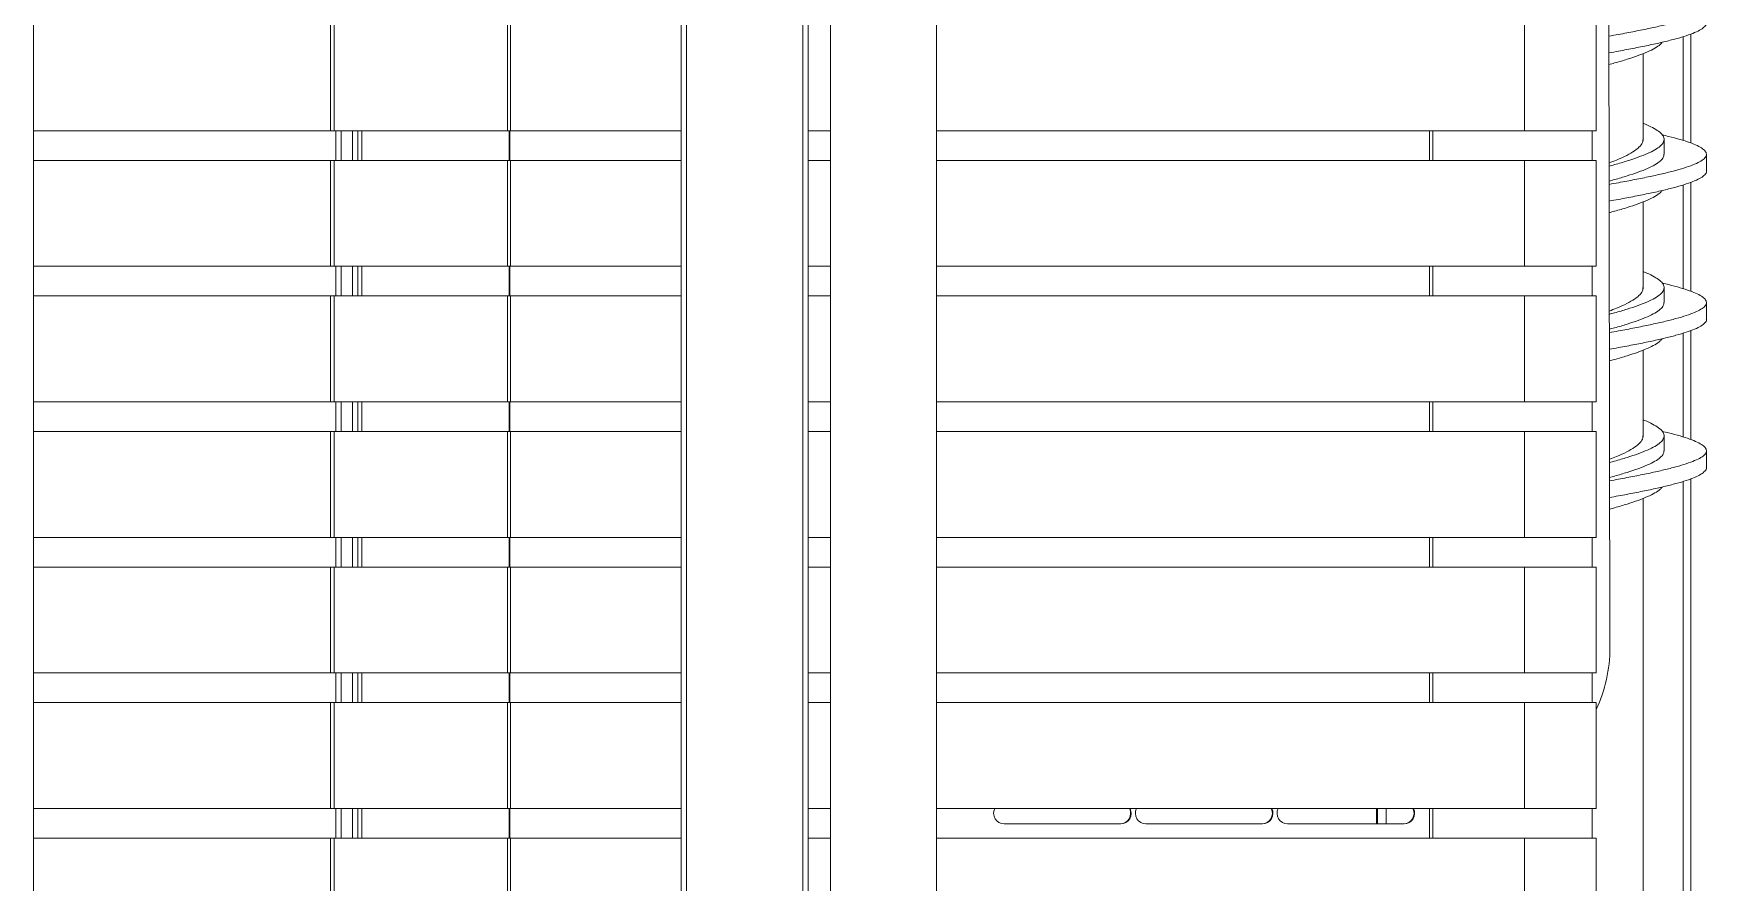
# Model space of a CAD drawing. Header units: millimetres. Extents: x 8553 to 58453, y 11523 to 43612.
# Drawn here: x 50193 to 50825, y 15439 to 15760 of the extents above; entities that cross this region are included whole.
import ezdxf

# ---------------------------------------------------------------- set-up
doc = ezdxf.new("R2010")
doc.units = ezdxf.units.MM

msp = doc.modelspace()

# ---------------------------------------------------------------- linework, layer by layer
at = {"linetype": 'Continuous', "lineweight": 15}
for p, q in [((50437.751, 14079.24), (50437.751, 16831.474)), ((50439.751, 16831.874), (50439.751, 14078.84)), ((50483.751, 14078.84), (50483.751, 16831.874)), ((50485.751, 16831.757), (50485.751, 14078.957)), ((50786.649, 16785.149), (50788.788, 15527.45)), ((50192.846, 14149.697), (50192.846, 16771.297)), ((50534.187, 14143.037), (50534.187, 16772.637)), ((50494.187, 16610.557), (50494.187, 14300.157)), ((50305.084, 15762.791), (50305.084, 15722.791)), ((50306.525, 15762.791), (50306.525, 15722.791)), ((50372.028, 15762.791), (50372.028, 15722.791)), ((50373.191, 15762.791), (50373.191, 15722.791)), ((50756.536, 15762.791), (50756.536, 15722.791)), ((50783.641, 15722.791), (50783.641, 15762.791)), ((50816.549, 15758.357), (50816.549, 15719.109)), ((50819.349, 15759.312), (50819.349, 15718.175)), ((50801.351, 15719.136), (50801.351, 15751.929)), ((50305.084, 15722.791), (50192.846, 15722.791)), ((50306.525, 15722.791), (50305.084, 15722.791)), ((50372.028, 15722.791), (50306.525, 15722.791)), ((50307.152, 15722.791), (50307.152, 15711.591)), ((50309.137, 15722.791), (50309.137, 15711.591)), ((50313.41, 15722.791), (50313.41, 15711.591)), ((50313.474, 15711.591), (50313.474, 15722.791)), ((50315.483, 15722.791), (50315.483, 15711.591)), ((50317.003, 15722.791), (50317.003, 15711.591)), ((50373.191, 15722.791), (50372.028, 15722.791)), ((50372.655, 15722.791), (50372.655, 15711.591)), ((50372.919, 15722.791), (50372.919, 15711.591)), ((50437.751, 15722.791), (50373.191, 15722.791)), ((50494.187, 15722.791), (50485.751, 15722.791)), ((50756.536, 15722.791), (50534.187, 15722.791)), ((50720.574, 15722.791), (50720.574, 15711.591)), ((50721.83, 15711.591), (50721.83, 15722.791)), ((50783.641, 15722.791), (50756.536, 15722.791)), ((50782.151, 15711.591), (50782.151, 15722.791)), ((50809.29, 15713.89), (50809.29, 15719.535)), ((50305.084, 15711.591), (50192.846, 15711.591)), ((50305.084, 15711.591), (50305.084, 15671.591)), ((50306.525, 15711.591), (50305.084, 15711.591)), ((50306.525, 15711.591), (50306.525, 15671.591)), ((50372.028, 15711.591), (50306.525, 15711.591)), ((50372.028, 15711.591), (50372.028, 15671.591)), ((50373.191, 15711.591), (50372.028, 15711.591)), ((50373.191, 15711.591), (50373.191, 15671.591)), ((50437.751, 15711.591), (50373.191, 15711.591)), ((50494.187, 15711.591), (50485.751, 15711.591)), ((50756.536, 15711.591), (50534.187, 15711.591)), ((50756.536, 15711.591), (50756.536, 15671.591)), ((50783.641, 15711.591), (50756.536, 15711.591)), ((50783.641, 15671.591), (50783.641, 15711.591)), ((50825.29, 15707.581), (50825.29, 15713.89)), ((50816.549, 15702.357), (50816.549, 15663.109)), ((50819.349, 15703.312), (50819.349, 15662.175)), ((50801.351, 15663.136), (50801.351, 15695.929)), ((50305.084, 15671.591), (50192.846, 15671.591)), ((50306.525, 15671.591), (50305.084, 15671.591)), ((50372.028, 15671.591), (50306.525, 15671.591)), ((50307.152, 15671.591), (50307.152, 15660.391)), ((50309.137, 15671.591), (50309.137, 15660.391)), ((50313.41, 15671.591), (50313.41, 15660.391)), ((50313.474, 15660.391), (50313.474, 15671.591)), ((50315.483, 15671.591), (50315.483, 15660.391)), ((50317.003, 15671.591), (50317.003, 15660.391)), ((50373.191, 15671.591), (50372.028, 15671.591)), ((50372.655, 15671.591), (50372.655, 15660.391)), ((50372.919, 15671.591), (50372.919, 15660.391)), ((50437.751, 15671.591), (50373.191, 15671.591)), ((50494.187, 15671.591), (50485.751, 15671.591)), ((50756.536, 15671.591), (50534.187, 15671.591)), ((50720.574, 15671.591), (50720.574, 15660.391)), ((50721.83, 15660.391), (50721.83, 15671.591)), ((50783.641, 15671.591), (50756.536, 15671.591)), ((50782.151, 15660.391), (50782.151, 15671.591)), ((50305.084, 15660.391), (50192.846, 15660.391)), ((50305.084, 15660.391), (50305.084, 15620.391)), ((50306.525, 15660.391), (50305.084, 15660.391)), ((50306.525, 15660.391), (50306.525, 15620.391)), ((50372.028, 15660.391), (50306.525, 15660.391)), ((50372.028, 15660.391), (50372.028, 15620.391)), ((50373.191, 15660.391), (50372.028, 15660.391)), ((50373.191, 15660.391), (50373.191, 15620.391)), ((50437.751, 15660.391), (50373.191, 15660.391)), ((50494.187, 15660.391), (50485.751, 15660.391)), ((50756.536, 15660.391), (50534.187, 15660.391)), ((50756.536, 15660.391), (50756.536, 15620.391)), ((50783.641, 15660.391), (50756.536, 15660.391)), ((50783.641, 15620.391), (50783.641, 15660.391)), ((50809.29, 15657.89), (50809.29, 15663.535)), ((50825.29, 15651.581), (50825.29, 15657.89)), ((50816.549, 15646.357), (50816.549, 15607.109)), ((50819.349, 15647.312), (50819.349, 15606.175)), ((50801.351, 15607.136), (50801.351, 15639.929)), ((50305.084, 15620.391), (50192.846, 15620.391)), ((50306.525, 15620.391), (50305.084, 15620.391)), ((50372.028, 15620.391), (50306.525, 15620.391)), ((50307.152, 15620.391), (50307.152, 15609.191)), ((50309.137, 15620.391), (50309.137, 15609.191)), ((50313.41, 15620.391), (50313.41, 15609.191)), ((50313.474, 15609.191), (50313.474, 15620.391)), ((50315.483, 15620.391), (50315.483, 15609.191)), ((50317.003, 15620.391), (50317.003, 15609.191)), ((50373.191, 15620.391), (50372.028, 15620.391)), ((50372.655, 15620.391), (50372.655, 15609.191)), ((50372.919, 15620.391), (50372.919, 15609.191)), ((50437.751, 15620.391), (50373.191, 15620.391)), ((50494.187, 15620.391), (50485.751, 15620.391)), ((50756.536, 15620.391), (50534.187, 15620.391)), ((50720.574, 15620.391), (50720.574, 15609.191)), ((50721.83, 15609.191), (50721.83, 15620.391)), ((50783.641, 15620.391), (50756.536, 15620.391)), ((50782.151, 15609.191), (50782.151, 15620.391)), ((50305.084, 15609.191), (50192.846, 15609.191)), ((50305.084, 15609.191), (50305.084, 15569.191)), ((50306.525, 15609.191), (50305.084, 15609.191)), ((50306.525, 15609.191), (50306.525, 15569.191)), ((50372.028, 15609.191), (50306.525, 15609.191)), ((50372.028, 15609.191), (50372.028, 15569.191)), ((50373.191, 15609.191), (50372.028, 15609.191)), ((50373.191, 15609.191), (50373.191, 15569.191)), ((50437.751, 15609.191), (50373.191, 15609.191)), ((50494.187, 15609.191), (50485.751, 15609.191)), ((50756.536, 15609.191), (50534.187, 15609.191)), ((50756.536, 15609.191), (50756.536, 15569.191)), ((50783.641, 15609.191), (50756.536, 15609.191)), ((50783.641, 15569.191), (50783.641, 15609.191)), ((50809.29, 15601.89), (50809.29, 15607.535)), ((50825.29, 15595.581), (50825.29, 15601.89)), ((50819.349, 15591.312), (50819.349, 15294.914)), ((50816.549, 15590.357), (50816.549, 15295.864)), ((50801.351, 15302.302), (50801.351, 15583.929)), ((50305.084, 15569.191), (50192.846, 15569.191)), ((50306.525, 15569.191), (50305.084, 15569.191)), ((50372.028, 15569.191), (50306.525, 15569.191)), ((50307.152, 15569.191), (50307.152, 15557.991)), ((50309.137, 15569.191), (50309.137, 15557.991)), ((50313.41, 15569.191), (50313.41, 15557.991)), ((50313.474, 15557.991), (50313.474, 15569.191)), ((50315.483, 15569.191), (50315.483, 15557.991)), ((50317.003, 15569.191), (50317.003, 15557.991)), ((50373.191, 15569.191), (50372.028, 15569.191)), ((50372.655, 15569.191), (50372.655, 15557.991)), ((50372.919, 15569.191), (50372.919, 15557.991)), ((50437.751, 15569.191), (50373.191, 15569.191)), ((50494.187, 15569.191), (50485.751, 15569.191)), ((50756.536, 15569.191), (50534.187, 15569.191)), ((50720.574, 15569.191), (50720.574, 15557.991)), ((50721.83, 15557.991), (50721.83, 15569.191)), ((50783.641, 15569.191), (50756.536, 15569.191)), ((50782.151, 15557.991), (50782.151, 15569.191)), ((50305.084, 15557.991), (50192.846, 15557.991)), ((50305.084, 15557.991), (50305.084, 15517.991)), ((50306.525, 15557.991), (50305.084, 15557.991)), ((50306.525, 15557.991), (50306.525, 15517.991)), ((50372.028, 15557.991), (50306.525, 15557.991)), ((50372.028, 15557.991), (50372.028, 15517.991)), ((50373.191, 15557.991), (50372.028, 15557.991)), ((50373.191, 15557.991), (50373.191, 15517.991)), ((50437.751, 15557.991), (50373.191, 15557.991)), ((50494.187, 15557.991), (50485.751, 15557.991)), ((50756.536, 15557.991), (50534.187, 15557.991)), ((50756.536, 15557.991), (50756.536, 15517.991)), ((50783.641, 15557.991), (50756.536, 15557.991)), ((50783.641, 15517.991), (50783.641, 15557.991)), ((50305.084, 15517.991), (50192.846, 15517.991)), ((50306.525, 15517.991), (50305.084, 15517.991)), ((50372.028, 15517.991), (50306.525, 15517.991)), ((50307.152, 15517.991), (50307.152, 15506.791)), ((50309.137, 15517.991), (50309.137, 15506.791)), ((50313.41, 15517.991), (50313.41, 15506.791)), ((50313.474, 15506.791), (50313.474, 15517.991)), ((50315.483, 15517.991), (50315.483, 15506.791)), ((50317.003, 15517.991), (50317.003, 15506.791)), ((50373.191, 15517.991), (50372.028, 15517.991)), ((50372.655, 15517.991), (50372.655, 15506.791)), ((50372.919, 15517.991), (50372.919, 15506.791)), ((50437.751, 15517.991), (50373.191, 15517.991)), ((50494.187, 15517.991), (50485.751, 15517.991)), ((50756.536, 15517.991), (50534.187, 15517.991)), ((50720.574, 15517.991), (50720.574, 15506.791)), ((50721.83, 15506.791), (50721.83, 15517.991)), ((50783.641, 15517.991), (50756.536, 15517.991)), ((50782.151, 15506.791), (50782.151, 15517.991)), ((50305.084, 15506.791), (50192.846, 15506.791)), ((50305.084, 15506.791), (50305.084, 15466.791)), ((50306.525, 15506.791), (50305.084, 15506.791)), ((50306.525, 15506.791), (50306.525, 15466.791)), ((50372.028, 15506.791), (50306.525, 15506.791)), ((50372.028, 15506.791), (50372.028, 15466.791)), ((50373.191, 15506.791), (50372.028, 15506.791)), ((50373.191, 15506.791), (50373.191, 15466.791)), ((50437.751, 15506.791), (50373.191, 15506.791)), ((50494.187, 15506.791), (50485.751, 15506.791)), ((50756.536, 15506.791), (50534.187, 15506.791)), ((50756.536, 15506.791), (50756.536, 15466.791)), ((50783.641, 15506.791), (50756.536, 15506.791)), ((50783.641, 15466.791), (50783.641, 15506.791)), ((50305.084, 15466.791), (50192.846, 15466.791)), ((50306.525, 15466.791), (50305.084, 15466.791)), ((50372.028, 15466.791), (50306.525, 15466.791)), ((50307.152, 15466.791), (50307.152, 15455.591)), ((50309.137, 15466.791), (50309.137, 15455.591)), ((50313.41, 15466.791), (50313.41, 15455.591)), ((50313.474, 15455.591), (50313.474, 15466.791)), ((50315.483, 15466.791), (50315.483, 15455.591)), ((50317.003, 15466.791), (50317.003, 15455.591)), ((50373.191, 15466.791), (50372.028, 15466.791)), ((50372.655, 15466.791), (50372.655, 15455.591)), ((50372.919, 15466.791), (50372.919, 15455.591)), ((50437.751, 15466.791), (50373.191, 15466.791)), ((50494.187, 15466.791), (50485.751, 15466.791)), ((50756.536, 15466.791), (50534.187, 15466.791)), ((50700.551, 15466.791), (50700.551, 15460.988)), ((50700.951, 15466.791), (50700.951, 15460.988)), ((50704.237, 15466.791), (50704.237, 15460.988)), ((50720.574, 15466.791), (50720.574, 15455.591)), ((50721.83, 15455.591), (50721.83, 15466.791)), ((50783.641, 15466.791), (50756.536, 15466.791)), ((50782.151, 15455.591), (50782.151, 15466.791)), ((50559.774, 15460.988), (50603.894, 15460.988)), ((50613.348, 15460.988), (50657.467, 15460.988)), ((50666.921, 15460.988), (50711.041, 15460.988)), ((50305.084, 15455.591), (50192.846, 15455.591)), ((50305.084, 15455.591), (50305.084, 15415.591)), ((50306.525, 15455.591), (50305.084, 15455.591)), ((50306.525, 15455.591), (50306.525, 15415.591)), ((50372.028, 15455.591), (50306.525, 15455.591)), ((50372.028, 15455.591), (50372.028, 15415.591)), ((50373.191, 15455.591), (50372.028, 15455.591)), ((50373.191, 15455.591), (50373.191, 15415.591)), ((50437.751, 15455.591), (50373.191, 15455.591)), ((50494.187, 15455.591), (50485.751, 15455.591)), ((50756.536, 15455.591), (50534.187, 15455.591)), ((50756.536, 15455.591), (50756.536, 15415.591)), ((50783.641, 15455.591), (50756.536, 15455.591)), ((50783.641, 15415.591), (50783.641, 15455.591))]:
    msp.add_line(p, q, dxfattribs=at)
for centre, radius, start, end in [((50734.186, 15527.348), 54.602, 334.923031, 0.106761), ((50559.828, 15464.987), 4, 153.179428, 269.236247), ((50603.632, 15464.987), 4, 270.763753, 26.820572), ((50603.84, 15464.987), 4, 270.763753, 26.820572), ((50613.401, 15464.987), 4, 153.179428, 269.236247), ((50657.206, 15464.987), 4, 270.763753, 26.820572), ((50657.414, 15464.987), 4, 270.763753, 26.820572), ((50666.975, 15464.987), 4, 153.179428, 269.236247), ((50710.779, 15464.987), 4, 270.763753, 26.820572), ((50710.987, 15464.987), 4, 270.763753, 26.820572)]:
    msp.add_arc(centre, radius, start, end, dxfattribs=at)
for points, knots in [([(50808.649, 15777.211), (50809.432, 15777.031), (50811.909, 15776.463), (50815.411, 15775.507), (50819.084, 15774.337), (50821.942, 15773.173), (50823.977, 15772.005), (50825.143, 15770.838), (50825.423, 15769.673), (50824.813, 15768.504), (50823.322, 15767.339), (50820.976, 15766.173), (50817.815, 15765.004), (50813.893, 15763.84), (50809.277, 15762.672), (50804.05, 15761.504), (50798.284, 15760.34), (50793.031, 15759.34), (50789.624, 15758.732), (50788.395, 15758.513)], [0, 0, 0, 0, 0.0288294, 0.0912096, 0.1536396, 0.2160062, 0.2784136, 0.3408209, 0.4031876, 0.4656175, 0.5279977, 0.590378, 0.6528079, 0.7151746, 0.7775819, 0.8399893, 0.9023559, 0.9647858, 1, 1, 1, 1]), ([(50825.223, 15763.583), (50825.244, 15763.51), (50825.379, 15763.049), (50824.763, 15762.196), (50823.335, 15761.03), (50820.972, 15759.865), (50817.816, 15758.695), (50813.893, 15757.531), (50809.277, 15756.364), (50804.05, 15755.196), (50798.284, 15754.032), (50793.034, 15753.033), (50789.631, 15752.425), (50788.406, 15752.206)], [0, 0, 0, 0, 0.0191899, 0.1218059, 0.2243402, 0.3268745, 0.4294905, 0.5320025, 0.6345813, 0.7371602, 0.8396722, 0.9422882, 1, 1, 1, 1]), ([(50808.521, 15756.217), (50808.318, 15755.94), (50807.773, 15755.196), (50805.929, 15753.986), (50803.136, 15752.584), (50799.577, 15751.183), (50795.361, 15749.784), (50791.592, 15748.658), (50789.136, 15747.996), (50788.413, 15747.801)], [0, 0, 0, 0, 0.0989753, 0.2652684, 0.4316463, 0.5980242, 0.7643174, 0.9306105, 1, 1, 1, 1]), ([(50801.351, 15725.559), (50801.509, 15725.501), (50802.94, 15724.976), (50804.991, 15723.983), (50807.356, 15722.584), (50808.818, 15721.185), (50809.425, 15719.784), (50809.138, 15718.383), (50807.972, 15716.984), (50805.953, 15715.585), (50803.129, 15714.184), (50799.579, 15712.783), (50795.36, 15711.384), (50791.612, 15710.263), (50789.18, 15709.608), (50788.479, 15709.419)], [0, 0, 0, 0, 0.0108025, 0.0975641, 0.1842815, 0.270999, 0.3577606, 0.4445222, 0.5312397, 0.6179571, 0.7047187, 0.7914803, 0.8781978, 0.9649152, 1, 1, 1, 1]), ([(50801.217, 15719.534), (50801.246, 15719.267), (50801.34, 15718.417), (50800.347, 15716.984), (50798.33, 15715.235), (50795.267, 15713.485), (50791.95, 15711.956), (50789.439, 15711.01), (50788.477, 15710.648)], [0, 0, 0, 0, 0.0899831, 0.2868927, 0.4838023, 0.6807133, 0.8776269, 1, 1, 1, 1]), ([(50808.649, 15721.211), (50809.432, 15721.031), (50811.909, 15720.463), (50815.411, 15719.507), (50819.084, 15718.337), (50821.942, 15717.173), (50823.977, 15716.005), (50825.143, 15714.838), (50825.423, 15713.673), (50824.813, 15712.504), (50823.322, 15711.339), (50820.976, 15710.173), (50817.815, 15709.004), (50813.893, 15707.84), (50809.277, 15706.672), (50804.05, 15705.504), (50798.284, 15704.34), (50793.061, 15703.346), (50789.687, 15702.744), (50788.49, 15702.53)], [0, 0, 0, 0, 0.0288558, 0.0912933, 0.1537804, 0.2162043, 0.2786689, 0.3411334, 0.4035573, 0.4660445, 0.5284819, 0.5909193, 0.6534065, 0.7158304, 0.7782949, 0.8407595, 0.9031833, 0.9656705, 1, 1, 1, 1]), ([(50809.226, 15713.893), (50809.195, 15713.508), (50809.125, 15712.656), (50807.956, 15711.339), (50805.957, 15709.94), (50803.128, 15708.539), (50799.579, 15707.138), (50795.36, 15705.739), (50791.615, 15704.619), (50789.186, 15703.964), (50788.488, 15703.776)], [0, 0, 0, 0, 0.1141245, 0.2524617, 0.3907988, 0.5292065, 0.6676142, 0.8059513, 0.9442885, 1, 1, 1, 1]), ([(50825.223, 15707.583), (50825.244, 15707.51), (50825.379, 15707.049), (50824.763, 15706.196), (50823.335, 15705.03), (50820.972, 15703.865), (50817.816, 15702.695), (50813.893, 15701.531), (50809.277, 15700.364), (50804.05, 15699.196), (50798.284, 15698.032), (50793.065, 15697.038), (50789.694, 15696.437), (50788.501, 15696.224)], [0, 0, 0, 0, 0.0192189, 0.1219896, 0.2246785, 0.3273675, 0.4301382, 0.5328048, 0.6355384, 0.7382719, 0.8409385, 0.9437092, 1, 1, 1, 1]), ([(50808.521, 15700.217), (50808.318, 15699.94), (50807.773, 15699.196), (50805.929, 15697.986), (50803.136, 15696.584), (50799.577, 15695.183), (50795.36, 15693.784), (50791.622, 15692.666), (50789.199, 15692.013), (50788.509, 15691.827)], [0, 0, 0, 0, 0.0992807, 0.266087, 0.4329782, 0.5998695, 0.7666758, 0.9334821, 1, 1, 1, 1]), ([(50801.351, 15669.559), (50801.509, 15669.501), (50802.94, 15668.976), (50804.991, 15667.983), (50807.356, 15666.584), (50808.818, 15665.185), (50809.425, 15663.784), (50809.138, 15662.383), (50807.972, 15660.984), (50805.953, 15659.585), (50803.129, 15658.184), (50799.579, 15656.783), (50795.359, 15655.384), (50791.642, 15654.272), (50789.242, 15653.625), (50788.574, 15653.445)], [0, 0, 0, 0, 0.0108198, 0.0977209, 0.1845776, 0.2714344, 0.3583354, 0.4452364, 0.5320932, 0.61895, 0.705851, 0.792752, 0.8796088, 0.9664656, 1, 1, 1, 1]), ([(50801.217, 15663.534), (50801.246, 15663.267), (50801.34, 15662.417), (50800.347, 15660.984), (50798.33, 15659.235), (50795.266, 15657.485), (50791.979, 15655.968), (50789.501, 15655.035), (50788.572, 15654.685)], [0, 0, 0, 0, 0.0903562, 0.2880825, 0.4858088, 0.6835365, 0.8812668, 1, 1, 1, 1]), ([(50808.649, 15665.211), (50809.432, 15665.031), (50811.909, 15664.463), (50815.411, 15663.507), (50819.084, 15662.337), (50821.942, 15661.173), (50823.977, 15660.005), (50825.143, 15658.838), (50825.423, 15657.673), (50824.813, 15656.504), (50823.322, 15655.339), (50820.976, 15654.173), (50817.815, 15653.004), (50813.893, 15651.84), (50809.277, 15650.672), (50804.05, 15649.504), (50798.284, 15648.34), (50793.092, 15647.352), (50789.75, 15646.755), (50788.586, 15646.547)], [0, 0, 0, 0, 0.0288823, 0.0913771, 0.1539216, 0.2164027, 0.2789246, 0.3414465, 0.4039277, 0.4664722, 0.5289669, 0.5914617, 0.6540062, 0.7164873, 0.7790092, 0.8415311, 0.9040123, 0.9665568, 1, 1, 1, 1]), ([(50809.226, 15657.893), (50809.195, 15657.508), (50809.125, 15656.656), (50807.956, 15655.339), (50805.957, 15653.94), (50803.128, 15652.539), (50799.579, 15651.138), (50795.359, 15649.739), (50791.646, 15648.627), (50789.249, 15647.981), (50788.584, 15647.802)], [0, 0, 0, 0, 0.1144173, 0.25310938, 0.39180147, 0.53056423, 0.669327, 0.80801908, 0.94671117, 1, 1, 1, 1]), ([(50825.223, 15651.583), (50825.244, 15651.51), (50825.379, 15651.049), (50824.763, 15650.196), (50823.335, 15649.03), (50820.972, 15647.865), (50817.816, 15646.695), (50813.893, 15645.531), (50809.277, 15644.364), (50804.05, 15643.196), (50798.284, 15642.032), (50793.096, 15641.044), (50789.757, 15640.448), (50788.596, 15640.241)], [0, 0, 0, 0, 0.0192479, 0.1221739, 0.2250179, 0.3278619, 0.4307879, 0.5336095, 0.6364983, 0.739387, 0.8422086, 0.9451346, 1, 1, 1, 1]), ([(50808.521, 15644.217), (50808.318, 15643.94), (50807.773, 15643.196), (50805.929, 15641.986), (50803.136, 15640.584), (50799.577, 15639.183), (50795.36, 15637.784), (50791.652, 15636.675), (50789.262, 15636.03), (50788.604, 15635.853)], [0, 0, 0, 0, 0.099588, 0.2669105, 0.4343184, 0.6017262, 0.7690488, 0.9363714, 1, 1, 1, 1]), ([(50801.351, 15613.559), (50801.509, 15613.501), (50802.94, 15612.976), (50804.991, 15611.983), (50807.356, 15610.584), (50808.818, 15609.185), (50809.425, 15607.784), (50809.138, 15606.383), (50807.972, 15604.984), (50805.953, 15603.585), (50803.129, 15602.184), (50799.579, 15600.783), (50795.359, 15599.384), (50791.673, 15598.281), (50789.305, 15597.642), (50788.669, 15597.471)], [0, 0, 0, 0, 0.0108372, 0.0978781, 0.1848747, 0.2718712, 0.3589121, 0.445953, 0.5329495, 0.6199461, 0.7069869, 0.7940278, 0.8810244, 0.9680209, 1, 1, 1, 1]), ([(50808.649, 15609.211), (50809.432, 15609.031), (50811.909, 15608.463), (50815.411, 15607.507), (50819.084, 15606.337), (50821.942, 15605.173), (50823.977, 15604.005), (50825.143, 15602.838), (50825.423, 15601.673), (50824.813, 15600.504), (50823.322, 15599.339), (50820.976, 15598.173), (50817.815, 15597.004), (50813.893, 15595.84), (50809.277, 15594.672), (50804.05, 15593.504), (50798.283, 15592.34), (50793.123, 15591.358), (50789.813, 15590.767), (50788.681, 15590.564)], [0, 0, 0, 0, 0.0289088, 0.091461, 0.154063, 0.2166015, 0.2791809, 0.3417602, 0.4042987, 0.4669007, 0.5294529, 0.592005, 0.654607, 0.7171455, 0.7797249, 0.8423042, 0.9048428, 0.9674447, 1, 1, 1, 1]), ([(50801.217, 15607.534), (50801.246, 15607.267), (50801.34, 15606.417), (50800.347, 15604.984), (50798.33, 15603.235), (50795.265, 15601.485), (50792.018, 15599.985), (50789.586, 15599.068), (50788.7, 15598.734)], [0, 0, 0, 0, 0.0908656, 0.2897066, 0.4885476, 0.68739, 0.886235, 1, 1, 1, 1]), ([(50809.226, 15601.893), (50809.195, 15601.508), (50809.125, 15600.656), (50807.956, 15599.339), (50805.957, 15597.94), (50803.128, 15596.539), (50799.579, 15595.138), (50795.359, 15593.739), (50791.676, 15592.636), (50789.312, 15591.998), (50788.679, 15591.828)], [0, 0, 0, 0, 0.1147116, 0.2537604, 0.3928093, 0.5319289, 0.6710486, 0.8100975, 0.9491463, 1, 1, 1, 1]), ([(50825.223, 15595.583), (50825.244, 15595.51), (50825.379, 15595.049), (50824.763, 15594.196), (50823.335, 15593.03), (50820.972, 15591.865), (50817.816, 15590.695), (50813.893, 15589.531), (50809.277, 15588.364), (50804.05, 15587.196), (50798.283, 15586.032), (50793.126, 15585.05), (50789.82, 15584.459), (50788.692, 15584.258)], [0, 0, 0, 0, 0.019277, 0.1223587, 0.2253583, 0.3283579, 0.4314395, 0.5344167, 0.6374611, 0.7405054, 0.8434826, 0.9465643, 1, 1, 1, 1]), ([(50808.521, 15588.217), (50808.318, 15587.94), (50807.773, 15587.196), (50805.929, 15585.986), (50803.136, 15584.584), (50799.577, 15583.183), (50795.359, 15581.784), (50791.682, 15580.683), (50789.325, 15580.048), (50788.699, 15579.879)], [0, 0, 0, 0, 0.0998972, 0.2677393, 0.4356669, 0.6035945, 0.7714366, 0.9392786, 1, 1, 1, 1])]:
    msp.add_open_spline(points, degree=3, knots=knots, dxfattribs=at)

doc.saveas('drawing.dxf')
